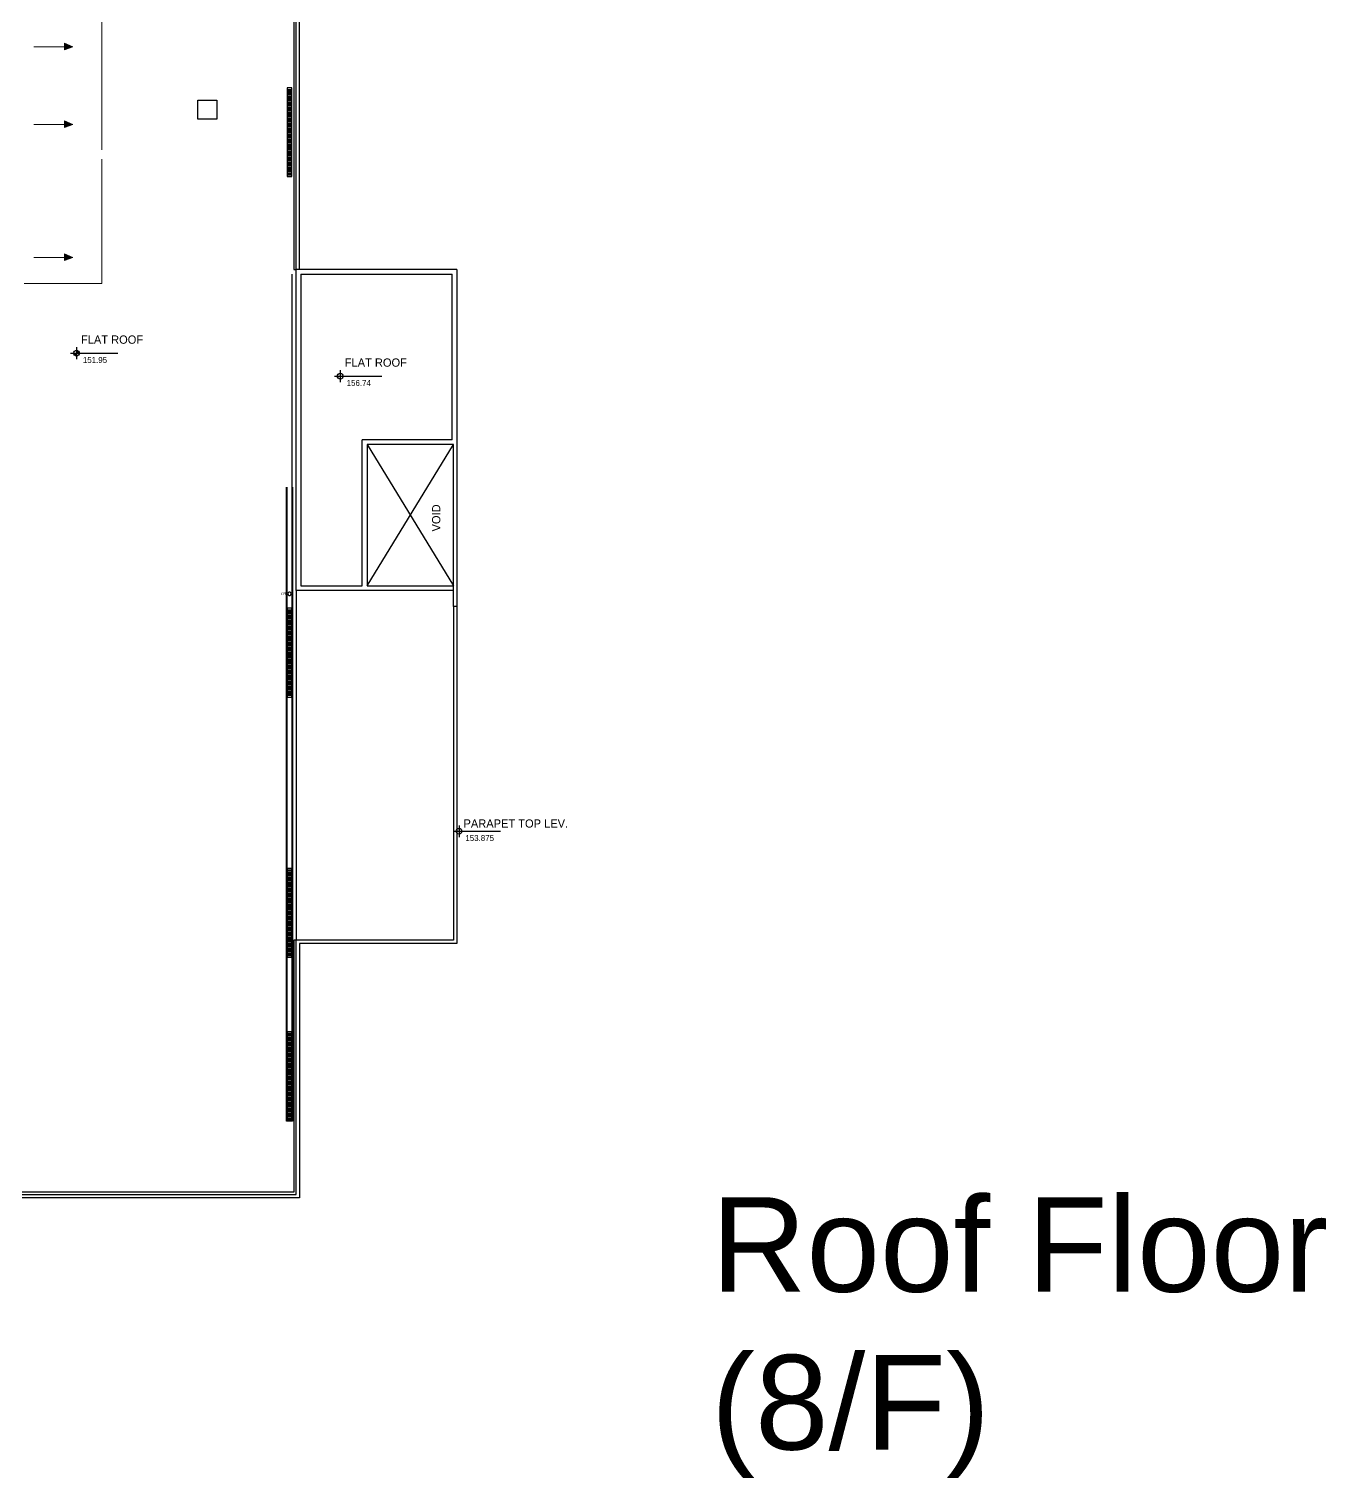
# Model space of a CAD drawing. Header units: millimetres. Extents: x -68474 to 329073, y -131063 to 73864.
# Drawn here: x 190464 to 245281, y -123840 to -62584 of the extents above; entities that cross this region are included whole.
import ezdxf

# ---------------------------------------------------------------- set-up
doc = ezdxf.new("R2010")
doc.units = ezdxf.units.MM
doc.header["$LTSCALE"] = 2000
doc.header["$MEASUREMENT"] = 0
for name, color, linetype, lineweight in [('A-DETL-2', 90, 'Continuous', 5), ('A-DETL-5', 90, 'Continuous', 18), ('A-DETL-GENF-2', 7, 'Continuous', 15)]:
    doc.layers.add(name, color=color, linetype=linetype, lineweight=lineweight)
doc.layers.add('AR-WALL', color=137, linetype='Continuous')
doc.layers.add('PDR51', color=4, linetype='Continuous')
doc.styles.add('s5157a$0$STANDARD', font='txt')
doc.styles.get("Standard").update_dxf_attribs({"font": 'arial.ttf'})

msp = doc.modelspace()

# ---------------------------------------------------------------- hatches: boundary and pattern name
at = {"layer": 'A-DETL-GENF-2'}
for points in [[(191965.1, -63472.4), (192322, -63342.5), (191965.1, -63187.5)], [(191965.1, -66746.5), (192322, -66616.6), (191965.1, -66461.6)], [(191965.1, -72370), (192322, -72240.1), (191965.1, -72085.1)]]:
    msp.add_hatch(color=256, dxfattribs=at).paths.add_polyline_path(points, flags=0)

# ---------------------------------------------------------------- linework, layer by layer
at = {"layer": 'A-DETL-2'}
for p, q in [((193548.7, -67699.7), (193548.7, -61639.6)), ((192322, -63342.5), (191965.1, -63187.5)), ((191965.1, -63187.5), (191965.1, -63472.4)), ((191965.1, -63472.4), (192322, -63342.5)), ((192322, -66616.6), (191965.1, -66461.6)), ((191965.1, -66461.6), (191965.1, -66746.5)), ((191965.1, -66746.5), (192322, -66616.6)), ((193548.7, -73350), (193548.7, -68090.6)), ((192322, -72240.1), (191965.1, -72085.1)), ((191965.1, -72085.1), (191965.1, -72370)), ((191965.1, -72370), (192322, -72240.1)), ((190260.3, -73350), (193548.7, -73350))]:
    msp.add_line(p, q, dxfattribs=at)
at = {"layer": 'A-DETL-5'}
for p, q in [((190667.2, -63343.8), (192267.2, -63343.8)), ((190667.2, -66617.9), (192267.2, -66617.9)), ((190667.2, -72241.4), (192267.2, -72241.4))]:
    msp.add_line(p, q, dxfattribs=at)
at = {"layer": 'AR-WALL', "linetype": 'Continuous'}
for p, q in [((201900, -72749.8), (201900, -49575)), ((208549.8, -72750), (201749.8, -72749.8)), ((201750, -86325), (201750, -72749.8)), ((208550.3, -72750), (208550, -87000)), ((201949.8, -72949.8), (208349.8, -72950)), ((201950, -72949.8), (201950, -86125)), ((208350, -79950), (208350, -72950)), ((204550, -86125), (204550, -79950)), ((208350, -79950), (204550, -79950)), ((208400, -80150), (204750, -80150)), ((204750, -80150), (204750, -86125)), ((208400, -87000), (208400, -80150)), ((201750, -86300), (201749.8, -101100)), ((208400, -86325), (201750, -86325)), ((201950, -86125), (204550, -86125)), ((204750, -86125), (208400, -86125)), ((208550, -87000), (208400, -87000))]:
    msp.add_line(p, q, dxfattribs=at)
at = {"layer": 'AR-WALL'}
for p, q in [((192221.5, -76291.4), (194221.5, -76291.4)), ((192471.5, -76041.4), (192471.5, -76541.4)), ((203620.4, -77012.9), (203620.4, -77512.9)), ((203370.4, -77262.9), (205370.4, -77262.9)), ((208388.3, -96500), (210388.3, -96500)), ((208638.3, -96250), (208638.3, -96750))]:
    msp.add_line(p, q, dxfattribs=at)
at = {"layer": 'AR-WALL', "linetype": 'Continuous'}
for points in [[(201750, -49575), (201655, -49575), (201655, -72749.8), (201750, -72749.8)], [(198400.2, -66400), (197600.2, -66400), (197600.2, -65600), (198400.2, -65600)]]:
    msp.add_lwpolyline(points, close=True, dxfattribs=at)
for points in [[(208549.9, -87000), (208549.6, -101250), (201900, -101250), (201900, -112000), (184432.7, -112000)], [(208399.9, -87000), (208399.6, -101100), (201750, -101100)], [(184630.4, -111850), (201750, -111850), (201750, -101100), (201655, -101100), (201655, -111755), (184749, -111755)]]:
    msp.add_lwpolyline(points, dxfattribs=at)
at = {"layer": 'AR-WALL'}
for centre in [(192471.5, -76291.4), (203620.4, -77262.9), (208638.3, -96500)]:
    msp.add_circle(centre, 120, dxfattribs=at)
at = {"layer": 'AR-WALL', "linetype": 'Continuous'}
for points in [[(192351.5, -76291.4), (192386.7, -76376.2), (192471.5, -76291.4)], [(192471.5, -76411.4), (192471.5, -76291.4), (192386.7, -76376.2)], [(192471.5, -76171.4), (192471.5, -76291.4), (192556.4, -76206.5)], [(192591.5, -76291.4), (192556.4, -76206.5), (192471.5, -76291.4)]]:
    msp.add_solid(points, dxfattribs=at)
at = {"layer": 'PDR51', "color": 8, "linetype": 'Continuous'}
for p, q in [((204750, -86125), (208400, -80150)), ((204750, -80150), (208400, -86125))]:
    msp.add_line(p, q, dxfattribs=at)
at = {"layer": 'PDR51', "linetype": 'Continuous'}
for points in [[(201575, -65075), (201375, -65075), (201375, -65150), (201575, -65150)], [(201575, -65150), (201375, -65150), (201375, -65225), (201575, -65225)], [(201575, -65225), (201375, -65225), (201375, -65300), (201575, -65300)], [(201575, -65300), (201375, -65300), (201375, -65375), (201575, -65375)], [(201575, -65375), (201375, -65375), (201375, -65450), (201575, -65450)], [(201575, -65450), (201375, -65450), (201375, -65525), (201575, -65525)], [(201575, -65525), (201375, -65525), (201375, -65600), (201575, -65600)], [(201575, -65600), (201375, -65600), (201375, -65675), (201575, -65675)], [(201575, -65675), (201375, -65675), (201375, -65750), (201575, -65750)], [(201575, -65750), (201375, -65750), (201375, -65825), (201575, -65825)], [(201575, -65825), (201375, -65825), (201375, -65900), (201575, -65900)], [(201575, -65900), (201375, -65900), (201375, -65975), (201575, -65975)], [(201575, -65975), (201375, -65975), (201375, -66050), (201575, -66050)], [(201575, -66050), (201375, -66050), (201375, -66125), (201575, -66125)], [(201575, -66125), (201375, -66125), (201375, -66200), (201575, -66200)], [(201575, -66200), (201375, -66200), (201375, -66275), (201575, -66275)], [(201575, -66275), (201375, -66275), (201375, -66350), (201575, -66350)], [(201575, -66350), (201375, -66350), (201375, -66425), (201575, -66425)], [(201575, -66425), (201375, -66425), (201375, -66500), (201575, -66500)], [(201575, -66500), (201375, -66500), (201375, -66575), (201575, -66575)], [(201575, -66575), (201375, -66575), (201375, -66650), (201575, -66650)], [(201575, -66650), (201375, -66650), (201375, -66725), (201575, -66725)], [(201575, -66725), (201375, -66725), (201375, -66800), (201575, -66800)], [(201575, -66800), (201375, -66800), (201375, -66875), (201575, -66875)], [(201575, -66875), (201375, -66875), (201375, -66950), (201575, -66950)], [(201575, -66950), (201375, -66950), (201375, -67025), (201575, -67025)], [(201575, -67025), (201375, -67025), (201375, -67100), (201575, -67100)], [(201575, -67100), (201375, -67100), (201375, -67175), (201575, -67175)], [(201575, -67175), (201375, -67175), (201375, -67250), (201575, -67250)], [(201575, -67250), (201375, -67250), (201375, -67325), (201575, -67325)], [(201575, -67325), (201375, -67325), (201375, -67400), (201575, -67400)], [(201575, -67400), (201375, -67400), (201375, -67475), (201575, -67475)], [(201575, -67475), (201375, -67475), (201375, -67550), (201575, -67550)], [(201575, -67550), (201375, -67550), (201375, -67625), (201575, -67625)], [(201575, -67625), (201375, -67625), (201375, -67700), (201575, -67700)], [(201575, -67700), (201375, -67700), (201375, -67775), (201575, -67775)], [(201575, -67775), (201375, -67775), (201375, -67850), (201575, -67850)], [(201575, -67850), (201375, -67850), (201375, -67925), (201575, -67925)], [(201575, -67925), (201375, -67925), (201375, -68000), (201575, -68000)], [(201575, -68000), (201375, -68000), (201375, -68075), (201575, -68075)], [(201575, -68075), (201375, -68075), (201375, -68150), (201575, -68150)], [(201575, -68150), (201375, -68150), (201375, -68225), (201575, -68225)], [(201575, -68225), (201375, -68225), (201375, -68300), (201575, -68300)], [(201575, -68300), (201375, -68300), (201375, -68375), (201575, -68375)], [(201575, -68375), (201375, -68375), (201375, -68450), (201575, -68450)], [(201575, -68450), (201375, -68450), (201375, -68525), (201575, -68525)], [(201575, -68525), (201375, -68525), (201375, -68600), (201575, -68600)], [(201575, -68600), (201375, -68600), (201375, -68675), (201575, -68675)], [(201575, -68675), (201375, -68675), (201375, -68750), (201575, -68750)], [(201575, -68750), (201375, -68750), (201375, -68825), (201575, -68825)], [(201575, -87075), (201375, -87075), (201375, -87150), (201575, -87150)], [(201575, -87150), (201375, -87150), (201375, -87225), (201575, -87225)], [(201575, -87225), (201375, -87225), (201375, -87300), (201575, -87300)], [(201575, -87300), (201375, -87300), (201375, -87375), (201575, -87375)], [(201575, -87375), (201375, -87375), (201375, -87450), (201575, -87450)], [(201575, -87450), (201375, -87450), (201375, -87525), (201575, -87525)], [(201575, -87525), (201375, -87525), (201375, -87600), (201575, -87600)], [(201575, -87600), (201375, -87600), (201375, -87675), (201575, -87675)], [(201575, -87675), (201375, -87675), (201375, -87750), (201575, -87750)], [(201575, -87750), (201375, -87750), (201375, -87825), (201575, -87825)], [(201575, -87825), (201375, -87825), (201375, -87900), (201575, -87900)], [(201575, -87900), (201375, -87900), (201375, -87975), (201575, -87975)], [(201575, -87975), (201375, -87975), (201375, -88050), (201575, -88050)], [(201575, -88050), (201375, -88050), (201375, -88125), (201575, -88125)], [(201575, -88125), (201375, -88125), (201375, -88200), (201575, -88200)], [(201575, -88200), (201375, -88200), (201375, -88275), (201575, -88275)], [(201575, -88275), (201375, -88275), (201375, -88350), (201575, -88350)], [(201575, -88350), (201375, -88350), (201375, -88425), (201575, -88425)], [(201575, -88425), (201375, -88425), (201375, -88500), (201575, -88500)], [(201575, -88500), (201375, -88500), (201375, -88575), (201575, -88575)], [(201575, -88575), (201375, -88575), (201375, -88650), (201575, -88650)], [(201575, -88650), (201375, -88650), (201375, -88725), (201575, -88725)], [(201575, -88725), (201375, -88725), (201375, -88800), (201575, -88800)], [(201575, -88800), (201375, -88800), (201375, -88875), (201575, -88875)], [(201575, -88875), (201375, -88875), (201375, -88950), (201575, -88950)], [(201575, -88950), (201375, -88950), (201375, -89025), (201575, -89025)], [(201575, -89025), (201375, -89025), (201375, -89100), (201575, -89100)], [(201575, -89100), (201375, -89100), (201375, -89175), (201575, -89175)], [(201575, -89175), (201375, -89175), (201375, -89250), (201575, -89250)], [(201575, -89250), (201375, -89250), (201375, -89325), (201575, -89325)], [(201575, -89325), (201375, -89325), (201375, -89400), (201575, -89400)], [(201575, -89400), (201375, -89400), (201375, -89475), (201575, -89475)], [(201575, -89475), (201375, -89475), (201375, -89550), (201575, -89550)], [(201575, -89550), (201375, -89550), (201375, -89625), (201575, -89625)], [(201575, -89625), (201375, -89625), (201375, -89700), (201575, -89700)], [(201575, -89700), (201375, -89700), (201375, -89775), (201575, -89775)], [(201575, -89775), (201375, -89775), (201375, -89850), (201575, -89850)], [(201575, -89850), (201375, -89850), (201375, -89925), (201575, -89925)], [(201575, -89925), (201375, -89925), (201375, -90000), (201575, -90000)], [(201575, -90000), (201375, -90000), (201375, -90075), (201575, -90075)], [(201575, -90075), (201375, -90075), (201375, -90150), (201575, -90150)], [(201575, -90150), (201375, -90150), (201375, -90225), (201575, -90225)], [(201575, -90225), (201375, -90225), (201375, -90300), (201575, -90300)], [(201575, -90300), (201375, -90300), (201375, -90375), (201575, -90375)], [(201575, -90375), (201375, -90375), (201375, -90450), (201575, -90450)], [(201575, -90450), (201375, -90450), (201375, -90525), (201575, -90525)], [(201575, -90525), (201375, -90525), (201375, -90600), (201575, -90600)], [(201575, -90600), (201375, -90600), (201375, -90675), (201575, -90675)], [(201575, -90675), (201375, -90675), (201375, -90750), (201575, -90750)], [(201575, -90750), (201375, -90750), (201375, -90825), (201575, -90825)], [(201575, -98075), (201375, -98075), (201375, -98150), (201575, -98150)], [(201575, -98150), (201375, -98150), (201375, -98225), (201575, -98225)], [(201575, -98225), (201375, -98225), (201375, -98300), (201575, -98300)], [(201575, -98300), (201375, -98300), (201375, -98375), (201575, -98375)], [(201575, -98375), (201375, -98375), (201375, -98450), (201575, -98450)], [(201575, -98450), (201375, -98450), (201375, -98525), (201575, -98525)], [(201575, -98525), (201375, -98525), (201375, -98600), (201575, -98600)], [(201575, -98600), (201375, -98600), (201375, -98675), (201575, -98675)], [(201575, -98675), (201375, -98675), (201375, -98750), (201575, -98750)], [(201575, -98750), (201375, -98750), (201375, -98825), (201575, -98825)], [(201575, -98825), (201375, -98825), (201375, -98900), (201575, -98900)], [(201575, -98900), (201375, -98900), (201375, -98975), (201575, -98975)], [(201575, -98975), (201375, -98975), (201375, -99050), (201575, -99050)], [(201575, -99050), (201375, -99050), (201375, -99125), (201575, -99125)], [(201575, -99125), (201375, -99125), (201375, -99200), (201575, -99200)], [(201575, -99200), (201375, -99200), (201375, -99275), (201575, -99275)], [(201575, -99275), (201375, -99275), (201375, -99350), (201575, -99350)], [(201575, -99350), (201375, -99350), (201375, -99425), (201575, -99425)], [(201575, -99425), (201375, -99425), (201375, -99500), (201575, -99500)], [(201575, -99500), (201375, -99500), (201375, -99575), (201575, -99575)], [(201575, -99575), (201375, -99575), (201375, -99650), (201575, -99650)], [(201575, -99650), (201375, -99650), (201375, -99725), (201575, -99725)], [(201575, -99725), (201375, -99725), (201375, -99800), (201575, -99800)], [(201575, -99800), (201375, -99800), (201375, -99875), (201575, -99875)], [(201575, -99875), (201375, -99875), (201375, -99950), (201575, -99950)], [(201575, -99950), (201375, -99950), (201375, -100025), (201575, -100025)], [(201575, -100025), (201375, -100025), (201375, -100100), (201575, -100100)], [(201575, -100100), (201375, -100100), (201375, -100175), (201575, -100175)], [(201575, -100175), (201375, -100175), (201375, -100250), (201575, -100250)], [(201575, -100250), (201375, -100250), (201375, -100325), (201575, -100325)], [(201575, -100325), (201375, -100325), (201375, -100400), (201575, -100400)], [(201575, -100400), (201375, -100400), (201375, -100475), (201575, -100475)], [(201575, -100475), (201375, -100475), (201375, -100550), (201575, -100550)], [(201575, -100550), (201375, -100550), (201375, -100625), (201575, -100625)], [(201575, -100625), (201375, -100625), (201375, -100700), (201575, -100700)], [(201575, -100700), (201375, -100700), (201375, -100775), (201575, -100775)], [(201575, -100775), (201375, -100775), (201375, -100850), (201575, -100850)], [(201575, -100850), (201375, -100850), (201375, -100925), (201575, -100925)], [(201575, -100925), (201375, -100925), (201375, -101000), (201575, -101000)], [(201575, -101000), (201375, -101000), (201375, -101075), (201575, -101075)], [(201575, -101075), (201375, -101075), (201375, -101150), (201575, -101150)], [(201575, -101150), (201375, -101150), (201375, -101225), (201575, -101225)], [(201575, -101225), (201375, -101225), (201375, -101300), (201575, -101300)], [(201575, -101300), (201375, -101300), (201375, -101375), (201575, -101375)], [(201575, -101375), (201375, -101375), (201375, -101450), (201575, -101450)], [(201575, -101450), (201375, -101450), (201375, -101525), (201575, -101525)], [(201575, -101525), (201375, -101525), (201375, -101600), (201575, -101600)], [(201575, -101600), (201375, -101600), (201375, -101675), (201575, -101675)], [(201575, -101675), (201375, -101675), (201375, -101750), (201575, -101750)], [(201575, -101750), (201375, -101750), (201375, -101825), (201575, -101825)], [(201575, -104975), (201375, -104975), (201375, -105050), (201575, -105050)], [(201575, -105050), (201375, -105050), (201375, -105125), (201575, -105125)], [(201575, -105125), (201375, -105125), (201375, -105200), (201575, -105200)], [(201575, -105200), (201375, -105200), (201375, -105275), (201575, -105275)], [(201575, -105275), (201375, -105275), (201375, -105350), (201575, -105350)], [(201575, -105350), (201375, -105350), (201375, -105425), (201575, -105425)], [(201575, -105425), (201375, -105425), (201375, -105500), (201575, -105500)], [(201575, -105500), (201375, -105500), (201375, -105575), (201575, -105575)], [(201575, -105575), (201375, -105575), (201375, -105650), (201575, -105650)], [(201575, -105650), (201375, -105650), (201375, -105725), (201575, -105725)], [(201575, -105725), (201375, -105725), (201375, -105800), (201575, -105800)], [(201575, -105800), (201375, -105800), (201375, -105875), (201575, -105875)], [(201575, -105875), (201375, -105875), (201375, -105950), (201575, -105950)], [(201575, -105950), (201375, -105950), (201375, -106025), (201575, -106025)], [(201575, -106025), (201375, -106025), (201375, -106100), (201575, -106100)], [(201575, -106100), (201375, -106100), (201375, -106175), (201575, -106175)], [(201575, -106175), (201375, -106175), (201375, -106250), (201575, -106250)], [(201575, -106250), (201375, -106250), (201375, -106325), (201575, -106325)], [(201575, -106325), (201375, -106325), (201375, -106400), (201575, -106400)], [(201575, -106400), (201375, -106400), (201375, -106475), (201575, -106475)], [(201575, -106475), (201375, -106475), (201375, -106550), (201575, -106550)], [(201575, -106550), (201375, -106550), (201375, -106625), (201575, -106625)], [(201575, -106625), (201375, -106625), (201375, -106700), (201575, -106700)], [(201575, -106700), (201375, -106700), (201375, -106775), (201575, -106775)], [(201575, -106775), (201375, -106775), (201375, -106850), (201575, -106850)], [(201575, -106850), (201375, -106850), (201375, -106925), (201575, -106925)], [(201575, -106925), (201375, -106925), (201375, -107000), (201575, -107000)], [(201575, -107000), (201375, -107000), (201375, -107075), (201575, -107075)], [(201575, -107075), (201375, -107075), (201375, -107150), (201575, -107150)], [(201575, -107150), (201375, -107150), (201375, -107225), (201575, -107225)], [(201575, -107225), (201375, -107225), (201375, -107300), (201575, -107300)], [(201575, -107300), (201375, -107300), (201375, -107375), (201575, -107375)], [(201575, -107375), (201375, -107375), (201375, -107450), (201575, -107450)], [(201575, -107450), (201375, -107450), (201375, -107525), (201575, -107525)], [(201575, -107525), (201375, -107525), (201375, -107600), (201575, -107600)], [(201575, -107600), (201375, -107600), (201375, -107675), (201575, -107675)], [(201575, -107675), (201375, -107675), (201375, -107750), (201575, -107750)], [(201575, -107750), (201375, -107750), (201375, -107825), (201575, -107825)], [(201575, -107825), (201375, -107825), (201375, -107900), (201575, -107900)], [(201575, -107900), (201375, -107900), (201375, -107975), (201575, -107975)], [(201575, -107975), (201375, -107975), (201375, -108050), (201575, -108050)], [(201575, -108050), (201375, -108050), (201375, -108125), (201575, -108125)], [(201575, -108125), (201375, -108125), (201375, -108200), (201575, -108200)], [(201575, -108200), (201375, -108200), (201375, -108275), (201575, -108275)], [(201575, -108275), (201375, -108275), (201375, -108350), (201575, -108350)], [(201575, -108350), (201375, -108350), (201375, -108425), (201575, -108425)], [(201575, -108425), (201375, -108425), (201375, -108500), (201575, -108500)], [(201575, -108500), (201375, -108500), (201375, -108575), (201575, -108575)], [(201575, -108575), (201375, -108575), (201375, -108650), (201575, -108650)], [(201575, -108650), (201375, -108650), (201375, -108725), (201575, -108725)]]:
    msp.add_lwpolyline(points, close=True, dxfattribs=at)
for points in [[(201575, -72949.8), (201575, -108725), (201375, -108725), (201375, -81950)], [(201600, -81950), (201600, -108750), (201350, -108750), (201350, -81950)]]:
    msp.add_lwpolyline(points, dxfattribs=at)
at = {"layer": 'PDR51', "linetype": 'Continuous', "extrusion": (0, 0, -1)}
msp.add_ellipse((201473.2, -86462.3), major_axis=(-53, 53), ratio=1, start_param=5.497787143781951, end_param=11.78097245096154, dxfattribs=at)

# ---------------------------------------------------------------- texts
at = {"layer": 'AR-WALL', "attachment_point": 1, "style": 's5157a$0$STANDARD'}
for s, insert, char_height, width in [('FLAT ROOF', (192661.2, -75540.8), 350, 8632), ('151.95', (192741.4, -76452.5), 250, 2602), ('FLAT ROOF', (203810, -76512.3), 350, 8632), ('156.74', (203890.3, -77424), 250, 2602), ('PARAPET TOP LEV.', (208828, -95996.9), 350, 8632), ('153.875', (208908.2, -96661.2), 250, 2602)]:
    msp.add_mtext(s, dxfattribs=dict(at, insert=insert, char_height=char_height, width=width))
at = {"layer": 'AR-WALL', "insert": (207498.8, -83826.5), "char_height": 350, "width": 4100, "attachment_point": 1, "rotation": 90, "style": 's5157a$0$STANDARD'}
msp.add_mtext('VOID', dxfattribs=at)
at = {"layer": 'AR-WALL', "insert": (219289.5, -111968.7), "char_height": 4000, "attachment_point": 1}
msp.add_mtext_dynamic_manual_height_columns('Roof Floor (8/F)', width=34220.288, gutter_width=1, heights=[0], dxfattribs=at)
at = {"layer": 'PDR51', "linetype": 'Continuous', "style": 's5157a$0$STANDARD', "text_generation_flag": 4, "width": 0.8}
msp.add_text('FD', height=112.5, rotation=180, dxfattribs=at).set_placement((201323.2, -86518.6))

doc.saveas('drawing.dxf')
